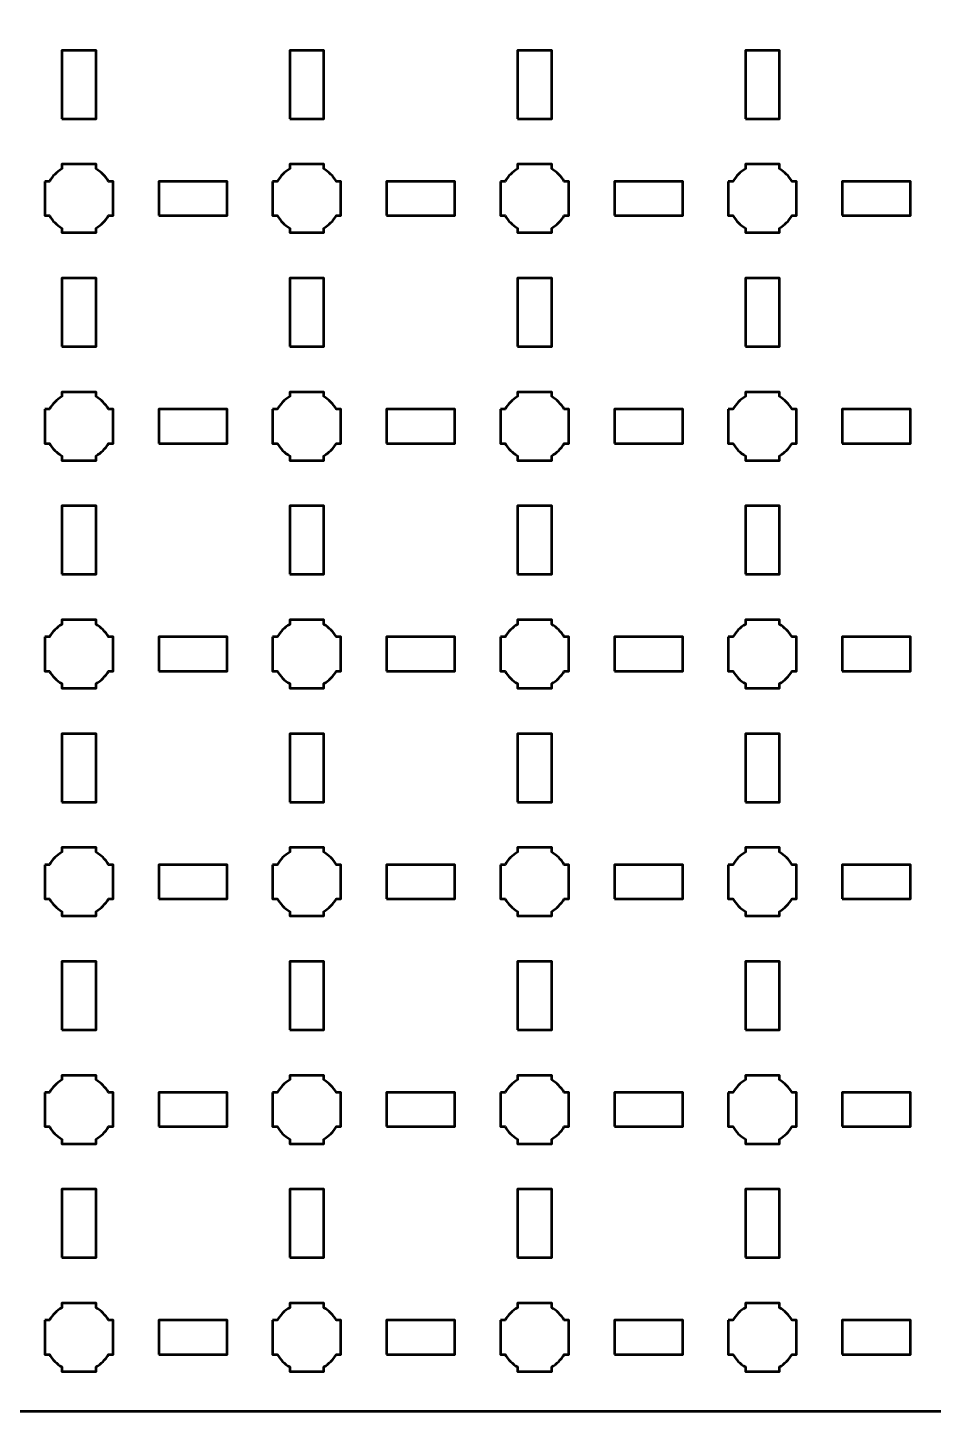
# Model space of a CAD drawing. Header units: centimetres. Extents: x -40.1 to 19.1, y -39.5 to 9.8.
# Drawn here: x -3.95 to 4, y -39.5 to -27.35 of the extents above; entities that cross this region are included whole.
import ezdxf

# ---------------------------------------------------------------- set-up
doc = ezdxf.new("R2010")
doc.units = ezdxf.units.CM
doc.header["$MEASUREMENT"] = 0
doc.layers.add('Layer 1', color=7, linetype='Continuous')

msp = doc.modelspace()

# ---------------------------------------------------------------- linework, layer by layer
at = {"layer": 'Layer 1', "color": 250, "lineweight": 53}
for points in [[(-3.65, -28.15), (-3.35, -28.15), (-3.35, -27.55), (-3.65, -27.55), (-3.65, -28.15)], [(-1.65, -28.15), (-1.35, -28.15), (-1.35, -27.55), (-1.65, -27.55), (-1.65, -28.15)], [(0.35, -28.15), (0.65, -28.15), (0.65, -27.55), (0.35, -27.55), (0.35, -28.15)], [(2.35, -28.15), (2.65, -28.15), (2.65, -27.55), (2.35, -27.55), (2.35, -28.15)], [(-2.8, -29), (-2.2, -29), (-2.2, -28.7), (-2.8, -28.7), (-2.8, -29)], [(-0.8, -29), (-0.2, -29), (-0.2, -28.7), (-0.8, -28.7), (-0.8, -29)], [(1.2, -29), (1.8, -29), (1.8, -28.7), (1.2, -28.7), (1.2, -29)], [(3.2, -29), (3.8, -29), (3.8, -28.7), (3.2, -28.7), (3.2, -29)], [(-3.65, -30.15), (-3.35, -30.15), (-3.35, -29.55), (-3.65, -29.55), (-3.65, -30.15)], [(-1.65, -30.15), (-1.35, -30.15), (-1.35, -29.55), (-1.65, -29.55), (-1.65, -30.15)], [(0.35, -30.15), (0.65, -30.15), (0.65, -29.55), (0.35, -29.55), (0.35, -30.15)], [(2.35, -30.15), (2.65, -30.15), (2.65, -29.55), (2.35, -29.55), (2.35, -30.15)], [(-2.8, -31), (-2.2, -31), (-2.2, -30.7), (-2.8, -30.7), (-2.8, -31)], [(-0.8, -31), (-0.2, -31), (-0.2, -30.7), (-0.8, -30.7), (-0.8, -31)], [(1.2, -31), (1.8, -31), (1.8, -30.7), (1.2, -30.7), (1.2, -31)], [(3.2, -31), (3.8, -31), (3.8, -30.7), (3.2, -30.7), (3.2, -31)], [(-3.65, -32.15), (-3.35, -32.15), (-3.35, -31.55), (-3.65, -31.55), (-3.65, -32.15)], [(-1.65, -32.15), (-1.35, -32.15), (-1.35, -31.55), (-1.65, -31.55), (-1.65, -32.15)], [(0.35, -32.15), (0.65, -32.15), (0.65, -31.55), (0.35, -31.55), (0.35, -32.15)], [(2.35, -32.15), (2.65, -32.15), (2.65, -31.55), (2.35, -31.55), (2.35, -32.15)], [(-2.8, -33), (-2.2, -33), (-2.2, -32.7), (-2.8, -32.7), (-2.8, -33)], [(-0.8, -33), (-0.2, -33), (-0.2, -32.7), (-0.8, -32.7), (-0.8, -33)], [(1.2, -33), (1.8, -33), (1.8, -32.7), (1.2, -32.7), (1.2, -33)], [(3.2, -33), (3.8, -33), (3.8, -32.7), (3.2, -32.7), (3.2, -33)], [(-3.65, -34.15), (-3.35, -34.15), (-3.35, -33.55), (-3.65, -33.55), (-3.65, -34.15)], [(-1.65, -34.15), (-1.35, -34.15), (-1.35, -33.55), (-1.65, -33.55), (-1.65, -34.15)], [(0.35, -34.15), (0.65, -34.15), (0.65, -33.55), (0.35, -33.55), (0.35, -34.15)], [(2.35, -34.15), (2.65, -34.15), (2.65, -33.55), (2.35, -33.55), (2.35, -34.15)], [(-2.8, -35), (-2.2, -35), (-2.2, -34.7), (-2.8, -34.7), (-2.8, -35)], [(-0.8, -35), (-0.2, -35), (-0.2, -34.7), (-0.8, -34.7), (-0.8, -35)], [(1.2, -35), (1.8, -35), (1.8, -34.7), (1.2, -34.7), (1.2, -35)], [(3.2, -35), (3.8, -35), (3.8, -34.7), (3.2, -34.7), (3.2, -35)], [(-3.65, -36.15), (-3.35, -36.15), (-3.35, -35.55), (-3.65, -35.55), (-3.65, -36.15)], [(-1.65, -36.15), (-1.35, -36.15), (-1.35, -35.55), (-1.65, -35.55), (-1.65, -36.15)], [(0.35, -36.15), (0.65, -36.15), (0.65, -35.55), (0.35, -35.55), (0.35, -36.15)], [(2.35, -36.15), (2.65, -36.15), (2.65, -35.55), (2.35, -35.55), (2.35, -36.15)], [(-2.8, -37), (-2.2, -37), (-2.2, -36.7), (-2.8, -36.7), (-2.8, -37)], [(-0.8, -37), (-0.2, -37), (-0.2, -36.7), (-0.8, -36.7), (-0.8, -37)], [(1.2, -37), (1.8, -37), (1.8, -36.7), (1.2, -36.7), (1.2, -37)], [(3.2, -37), (3.8, -37), (3.8, -36.7), (3.2, -36.7), (3.2, -37)], [(-3.65, -38.15), (-3.35, -38.15), (-3.35, -37.55), (-3.65, -37.55), (-3.65, -38.15)], [(-1.65, -38.15), (-1.35, -38.15), (-1.35, -37.55), (-1.65, -37.55), (-1.65, -38.15)], [(0.35, -38.15), (0.65, -38.15), (0.65, -37.55), (0.35, -37.55), (0.35, -38.15)], [(2.35, -38.15), (2.65, -38.15), (2.65, -37.55), (2.35, -37.55), (2.35, -38.15)], [(-2.8, -39), (-2.2, -39), (-2.2, -38.7), (-2.8, -38.7), (-2.8, -39)], [(-0.8, -39), (-0.2, -39), (-0.2, -38.7), (-0.8, -38.7), (-0.8, -39)], [(1.2, -39), (1.8, -39), (1.8, -38.7), (1.2, -38.7), (1.2, -39)], [(3.2, -39), (3.8, -39), (3.8, -38.7), (3.2, -38.7), (3.2, -39)]]:
    msp.add_lwpolyline(points, close=True, dxfattribs=at)
msp.add_open_spline([(-40.15, -39), (-40.15, -39), (-40.15, 9.3), (-40.15, 9.3), (-40.15, 9.3), (-40.15, 9.57609), (-39.92609, 9.8), (-39.65, 9.8), (-39.65, 9.8), (-39.65, 9.8), (18.65, 9.8), (18.65, 9.8), (18.65, 9.8), (18.92609, 9.8), (19.15, 9.57609), (19.15, 9.3), (19.15, 9.3), (19.15, 9.3), (19.15, -39), (19.15, -39), (19.15, -39), (19.15, -39.27609), (18.92609, -39.5), (18.65, -39.5), (18.65, -39.5), (18.65, -39.5), (-39.65, -39.5), (-39.65, -39.5), (-39.65, -39.5), (-39.92609, -39.5), (-40.15, -39.27609), (-40.15, -39)], degree=3, knots=[0, 0, 0, 0, 0.125, 0.125, 0.125, 0.125, 0.25, 0.25, 0.25, 0.25, 0.375, 0.375, 0.375, 0.375, 0.5, 0.5, 0.5, 0.5, 0.625, 0.625, 0.625, 0.625, 0.75, 0.75, 0.75, 0.75, 0.875, 0.875, 0.875, 0.875, 1, 1, 1, 1], dxfattribs=at)
at = {"layer": 'Layer 1', "lineweight": 53}
for points in [[(-3.8, -28.7), (-3.8, -28.7), (-3.75985, -28.7), (-3.75985, -28.7), (-3.75985, -28.7), (-3.7335, -28.65447), (-3.69553, -28.6165), (-3.65, -28.59015), (-3.65, -28.59015), (-3.65, -28.59015), (-3.65, -28.55), (-3.65, -28.55), (-3.65, -28.55), (-3.65, -28.55), (-3.5, -28.55), (-3.5, -28.55), (-3.5, -28.55), (-3.5, -28.55), (-3.35, -28.55), (-3.35, -28.55), (-3.35, -28.55), (-3.35, -28.55), (-3.35, -28.59015), (-3.35, -28.59015), (-3.35, -28.59015), (-3.30447, -28.6165), (-3.2665, -28.65447), (-3.24015, -28.7), (-3.24015, -28.7), (-3.24015, -28.7), (-3.2, -28.7), (-3.2, -28.7), (-3.2, -28.7), (-3.2, -28.7), (-3.2, -28.85), (-3.2, -28.85), (-3.2, -28.85), (-3.2, -28.85), (-3.2, -29), (-3.2, -29), (-3.2, -29), (-3.2, -29), (-3.24015, -29), (-3.24015, -29), (-3.24015, -29), (-3.2665, -29.04553), (-3.30447, -29.0835), (-3.35, -29.10985), (-3.35, -29.10985), (-3.35, -29.10985), (-3.35, -29.15), (-3.35, -29.15), (-3.35, -29.15), (-3.35, -29.15), (-3.5, -29.15), (-3.5, -29.15), (-3.5, -29.15), (-3.5, -29.15), (-3.65, -29.15), (-3.65, -29.15), (-3.65, -29.15), (-3.65, -29.15), (-3.65, -29.10985), (-3.65, -29.10985), (-3.65, -29.10985), (-3.69553, -29.0835), (-3.7335, -29.04553), (-3.75985, -29), (-3.75985, -29), (-3.75985, -29), (-3.8, -29), (-3.8, -29), (-3.8, -29), (-3.8, -29), (-3.8, -28.85), (-3.8, -28.85), (-3.8, -28.85), (-3.8, -28.85), (-3.8, -28.7), (-3.8, -28.7)], [(-1.8, -28.7), (-1.8, -28.7), (-1.75985, -28.7), (-1.75985, -28.7), (-1.75985, -28.7), (-1.7335, -28.65447), (-1.69553, -28.6165), (-1.65, -28.59015), (-1.65, -28.59015), (-1.65, -28.59015), (-1.65, -28.55), (-1.65, -28.55), (-1.65, -28.55), (-1.65, -28.55), (-1.5, -28.55), (-1.5, -28.55), (-1.5, -28.55), (-1.5, -28.55), (-1.35, -28.55), (-1.35, -28.55), (-1.35, -28.55), (-1.35, -28.55), (-1.35, -28.59015), (-1.35, -28.59015), (-1.35, -28.59015), (-1.30447, -28.6165), (-1.2665, -28.65447), (-1.24015, -28.7), (-1.24015, -28.7), (-1.24015, -28.7), (-1.2, -28.7), (-1.2, -28.7), (-1.2, -28.7), (-1.2, -28.7), (-1.2, -28.85), (-1.2, -28.85), (-1.2, -28.85), (-1.2, -28.85), (-1.2, -29), (-1.2, -29), (-1.2, -29), (-1.2, -29), (-1.24015, -29), (-1.24015, -29), (-1.24015, -29), (-1.2665, -29.04553), (-1.30447, -29.0835), (-1.35, -29.10985), (-1.35, -29.10985), (-1.35, -29.10985), (-1.35, -29.15), (-1.35, -29.15), (-1.35, -29.15), (-1.35, -29.15), (-1.5, -29.15), (-1.5, -29.15), (-1.5, -29.15), (-1.5, -29.15), (-1.65, -29.15), (-1.65, -29.15), (-1.65, -29.15), (-1.65, -29.15), (-1.65, -29.10985), (-1.65, -29.10985), (-1.65, -29.10985), (-1.69553, -29.0835), (-1.7335, -29.04553), (-1.75985, -29), (-1.75985, -29), (-1.75985, -29), (-1.8, -29), (-1.8, -29), (-1.8, -29), (-1.8, -29), (-1.8, -28.85), (-1.8, -28.85), (-1.8, -28.85), (-1.8, -28.85), (-1.8, -28.7), (-1.8, -28.7)], [(0.2, -28.7), (0.2, -28.7), (0.24015, -28.7), (0.24015, -28.7), (0.24015, -28.7), (0.2665, -28.65447), (0.30447, -28.6165), (0.35, -28.59015), (0.35, -28.59015), (0.35, -28.59015), (0.35, -28.55), (0.35, -28.55), (0.35, -28.55), (0.35, -28.55), (0.5, -28.55), (0.5, -28.55), (0.5, -28.55), (0.5, -28.55), (0.65, -28.55), (0.65, -28.55), (0.65, -28.55), (0.65, -28.55), (0.65, -28.59015), (0.65, -28.59015), (0.65, -28.59015), (0.69553, -28.6165), (0.7335, -28.65447), (0.75985, -28.7), (0.75985, -28.7), (0.75985, -28.7), (0.8, -28.7), (0.8, -28.7), (0.8, -28.7), (0.8, -28.7), (0.8, -28.85), (0.8, -28.85), (0.8, -28.85), (0.8, -28.85), (0.8, -29), (0.8, -29), (0.8, -29), (0.8, -29), (0.75985, -29), (0.75985, -29), (0.75985, -29), (0.7335, -29.04553), (0.69553, -29.0835), (0.65, -29.10985), (0.65, -29.10985), (0.65, -29.10985), (0.65, -29.15), (0.65, -29.15), (0.65, -29.15), (0.65, -29.15), (0.5, -29.15), (0.5, -29.15), (0.5, -29.15), (0.5, -29.15), (0.35, -29.15), (0.35, -29.15), (0.35, -29.15), (0.35, -29.15), (0.35, -29.10985), (0.35, -29.10985), (0.35, -29.10985), (0.30447, -29.0835), (0.2665, -29.04553), (0.24015, -29), (0.24015, -29), (0.24015, -29), (0.2, -29), (0.2, -29), (0.2, -29), (0.2, -29), (0.2, -28.85), (0.2, -28.85), (0.2, -28.85), (0.2, -28.85), (0.2, -28.7), (0.2, -28.7)], [(2.2, -28.7), (2.2, -28.7), (2.24015, -28.7), (2.24015, -28.7), (2.24015, -28.7), (2.2665, -28.65447), (2.30447, -28.6165), (2.35, -28.59015), (2.35, -28.59015), (2.35, -28.59015), (2.35, -28.55), (2.35, -28.55), (2.35, -28.55), (2.35, -28.55), (2.5, -28.55), (2.5, -28.55), (2.5, -28.55), (2.5, -28.55), (2.65, -28.55), (2.65, -28.55), (2.65, -28.55), (2.65, -28.55), (2.65, -28.59015), (2.65, -28.59015), (2.65, -28.59015), (2.69553, -28.6165), (2.7335, -28.65447), (2.75985, -28.7), (2.75985, -28.7), (2.75985, -28.7), (2.8, -28.7), (2.8, -28.7), (2.8, -28.7), (2.8, -28.7), (2.8, -28.85), (2.8, -28.85), (2.8, -28.85), (2.8, -28.85), (2.8, -29), (2.8, -29), (2.8, -29), (2.8, -29), (2.75985, -29), (2.75985, -29), (2.75985, -29), (2.7335, -29.04553), (2.69553, -29.0835), (2.65, -29.10985), (2.65, -29.10985), (2.65, -29.10985), (2.65, -29.15), (2.65, -29.15), (2.65, -29.15), (2.65, -29.15), (2.5, -29.15), (2.5, -29.15), (2.5, -29.15), (2.5, -29.15), (2.35, -29.15), (2.35, -29.15), (2.35, -29.15), (2.35, -29.15), (2.35, -29.10985), (2.35, -29.10985), (2.35, -29.10985), (2.30447, -29.0835), (2.2665, -29.04553), (2.24015, -29), (2.24015, -29), (2.24015, -29), (2.2, -29), (2.2, -29), (2.2, -29), (2.2, -29), (2.2, -28.85), (2.2, -28.85), (2.2, -28.85), (2.2, -28.85), (2.2, -28.7), (2.2, -28.7)], [(-3.8, -30.7), (-3.8, -30.7), (-3.75985, -30.7), (-3.75985, -30.7), (-3.75985, -30.7), (-3.7335, -30.65447), (-3.69553, -30.6165), (-3.65, -30.59015), (-3.65, -30.59015), (-3.65, -30.59015), (-3.65, -30.55), (-3.65, -30.55), (-3.65, -30.55), (-3.65, -30.55), (-3.5, -30.55), (-3.5, -30.55), (-3.5, -30.55), (-3.5, -30.55), (-3.35, -30.55), (-3.35, -30.55), (-3.35, -30.55), (-3.35, -30.55), (-3.35, -30.59015), (-3.35, -30.59015), (-3.35, -30.59015), (-3.30447, -30.6165), (-3.2665, -30.65447), (-3.24015, -30.7), (-3.24015, -30.7), (-3.24015, -30.7), (-3.2, -30.7), (-3.2, -30.7), (-3.2, -30.7), (-3.2, -30.7), (-3.2, -30.85), (-3.2, -30.85), (-3.2, -30.85), (-3.2, -30.85), (-3.2, -31), (-3.2, -31), (-3.2, -31), (-3.2, -31), (-3.24015, -31), (-3.24015, -31), (-3.24015, -31), (-3.2665, -31.04553), (-3.30447, -31.0835), (-3.35, -31.10985), (-3.35, -31.10985), (-3.35, -31.10985), (-3.35, -31.15), (-3.35, -31.15), (-3.35, -31.15), (-3.35, -31.15), (-3.5, -31.15), (-3.5, -31.15), (-3.5, -31.15), (-3.5, -31.15), (-3.65, -31.15), (-3.65, -31.15), (-3.65, -31.15), (-3.65, -31.15), (-3.65, -31.10985), (-3.65, -31.10985), (-3.65, -31.10985), (-3.69553, -31.0835), (-3.7335, -31.04553), (-3.75985, -31), (-3.75985, -31), (-3.75985, -31), (-3.8, -31), (-3.8, -31), (-3.8, -31), (-3.8, -31), (-3.8, -30.85), (-3.8, -30.85), (-3.8, -30.85), (-3.8, -30.85), (-3.8, -30.7), (-3.8, -30.7)], [(-1.8, -30.7), (-1.8, -30.7), (-1.75985, -30.7), (-1.75985, -30.7), (-1.75985, -30.7), (-1.7335, -30.65447), (-1.69553, -30.6165), (-1.65, -30.59015), (-1.65, -30.59015), (-1.65, -30.59015), (-1.65, -30.55), (-1.65, -30.55), (-1.65, -30.55), (-1.65, -30.55), (-1.5, -30.55), (-1.5, -30.55), (-1.5, -30.55), (-1.5, -30.55), (-1.35, -30.55), (-1.35, -30.55), (-1.35, -30.55), (-1.35, -30.55), (-1.35, -30.59015), (-1.35, -30.59015), (-1.35, -30.59015), (-1.30447, -30.6165), (-1.2665, -30.65447), (-1.24015, -30.7), (-1.24015, -30.7), (-1.24015, -30.7), (-1.2, -30.7), (-1.2, -30.7), (-1.2, -30.7), (-1.2, -30.7), (-1.2, -30.85), (-1.2, -30.85), (-1.2, -30.85), (-1.2, -30.85), (-1.2, -31), (-1.2, -31), (-1.2, -31), (-1.2, -31), (-1.24015, -31), (-1.24015, -31), (-1.24015, -31), (-1.2665, -31.04553), (-1.30447, -31.0835), (-1.35, -31.10985), (-1.35, -31.10985), (-1.35, -31.10985), (-1.35, -31.15), (-1.35, -31.15), (-1.35, -31.15), (-1.35, -31.15), (-1.5, -31.15), (-1.5, -31.15), (-1.5, -31.15), (-1.5, -31.15), (-1.65, -31.15), (-1.65, -31.15), (-1.65, -31.15), (-1.65, -31.15), (-1.65, -31.10985), (-1.65, -31.10985), (-1.65, -31.10985), (-1.69553, -31.0835), (-1.7335, -31.04553), (-1.75985, -31), (-1.75985, -31), (-1.75985, -31), (-1.8, -31), (-1.8, -31), (-1.8, -31), (-1.8, -31), (-1.8, -30.85), (-1.8, -30.85), (-1.8, -30.85), (-1.8, -30.85), (-1.8, -30.7), (-1.8, -30.7)], [(0.2, -30.7), (0.2, -30.7), (0.24015, -30.7), (0.24015, -30.7), (0.24015, -30.7), (0.2665, -30.65447), (0.30447, -30.6165), (0.35, -30.59015), (0.35, -30.59015), (0.35, -30.59015), (0.35, -30.55), (0.35, -30.55), (0.35, -30.55), (0.35, -30.55), (0.5, -30.55), (0.5, -30.55), (0.5, -30.55), (0.5, -30.55), (0.65, -30.55), (0.65, -30.55), (0.65, -30.55), (0.65, -30.55), (0.65, -30.59015), (0.65, -30.59015), (0.65, -30.59015), (0.69553, -30.6165), (0.7335, -30.65447), (0.75985, -30.7), (0.75985, -30.7), (0.75985, -30.7), (0.8, -30.7), (0.8, -30.7), (0.8, -30.7), (0.8, -30.7), (0.8, -30.85), (0.8, -30.85), (0.8, -30.85), (0.8, -30.85), (0.8, -31), (0.8, -31), (0.8, -31), (0.8, -31), (0.75985, -31), (0.75985, -31), (0.75985, -31), (0.7335, -31.04553), (0.69553, -31.0835), (0.65, -31.10985), (0.65, -31.10985), (0.65, -31.10985), (0.65, -31.15), (0.65, -31.15), (0.65, -31.15), (0.65, -31.15), (0.5, -31.15), (0.5, -31.15), (0.5, -31.15), (0.5, -31.15), (0.35, -31.15), (0.35, -31.15), (0.35, -31.15), (0.35, -31.15), (0.35, -31.10985), (0.35, -31.10985), (0.35, -31.10985), (0.30447, -31.0835), (0.2665, -31.04553), (0.24015, -31), (0.24015, -31), (0.24015, -31), (0.2, -31), (0.2, -31), (0.2, -31), (0.2, -31), (0.2, -30.85), (0.2, -30.85), (0.2, -30.85), (0.2, -30.85), (0.2, -30.7), (0.2, -30.7)], [(2.2, -30.7), (2.2, -30.7), (2.24015, -30.7), (2.24015, -30.7), (2.24015, -30.7), (2.2665, -30.65447), (2.30447, -30.6165), (2.35, -30.59015), (2.35, -30.59015), (2.35, -30.59015), (2.35, -30.55), (2.35, -30.55), (2.35, -30.55), (2.35, -30.55), (2.5, -30.55), (2.5, -30.55), (2.5, -30.55), (2.5, -30.55), (2.65, -30.55), (2.65, -30.55), (2.65, -30.55), (2.65, -30.55), (2.65, -30.59015), (2.65, -30.59015), (2.65, -30.59015), (2.69553, -30.6165), (2.7335, -30.65447), (2.75985, -30.7), (2.75985, -30.7), (2.75985, -30.7), (2.8, -30.7), (2.8, -30.7), (2.8, -30.7), (2.8, -30.7), (2.8, -30.85), (2.8, -30.85), (2.8, -30.85), (2.8, -30.85), (2.8, -31), (2.8, -31), (2.8, -31), (2.8, -31), (2.75985, -31), (2.75985, -31), (2.75985, -31), (2.7335, -31.04553), (2.69553, -31.0835), (2.65, -31.10985), (2.65, -31.10985), (2.65, -31.10985), (2.65, -31.15), (2.65, -31.15), (2.65, -31.15), (2.65, -31.15), (2.5, -31.15), (2.5, -31.15), (2.5, -31.15), (2.5, -31.15), (2.35, -31.15), (2.35, -31.15), (2.35, -31.15), (2.35, -31.15), (2.35, -31.10985), (2.35, -31.10985), (2.35, -31.10985), (2.30447, -31.0835), (2.2665, -31.04553), (2.24015, -31), (2.24015, -31), (2.24015, -31), (2.2, -31), (2.2, -31), (2.2, -31), (2.2, -31), (2.2, -30.85), (2.2, -30.85), (2.2, -30.85), (2.2, -30.85), (2.2, -30.7), (2.2, -30.7)], [(-3.8, -32.7), (-3.8, -32.7), (-3.75985, -32.7), (-3.75985, -32.7), (-3.75985, -32.7), (-3.7335, -32.65447), (-3.69553, -32.6165), (-3.65, -32.59015), (-3.65, -32.59015), (-3.65, -32.59015), (-3.65, -32.55), (-3.65, -32.55), (-3.65, -32.55), (-3.65, -32.55), (-3.5, -32.55), (-3.5, -32.55), (-3.5, -32.55), (-3.5, -32.55), (-3.35, -32.55), (-3.35, -32.55), (-3.35, -32.55), (-3.35, -32.55), (-3.35, -32.59015), (-3.35, -32.59015), (-3.35, -32.59015), (-3.30447, -32.6165), (-3.2665, -32.65447), (-3.24015, -32.7), (-3.24015, -32.7), (-3.24015, -32.7), (-3.2, -32.7), (-3.2, -32.7), (-3.2, -32.7), (-3.2, -32.7), (-3.2, -32.85), (-3.2, -32.85), (-3.2, -32.85), (-3.2, -32.85), (-3.2, -33), (-3.2, -33), (-3.2, -33), (-3.2, -33), (-3.24015, -33), (-3.24015, -33), (-3.24015, -33), (-3.2665, -33.04553), (-3.30447, -33.0835), (-3.35, -33.10985), (-3.35, -33.10985), (-3.35, -33.10985), (-3.35, -33.15), (-3.35, -33.15), (-3.35, -33.15), (-3.35, -33.15), (-3.5, -33.15), (-3.5, -33.15), (-3.5, -33.15), (-3.5, -33.15), (-3.65, -33.15), (-3.65, -33.15), (-3.65, -33.15), (-3.65, -33.15), (-3.65, -33.10985), (-3.65, -33.10985), (-3.65, -33.10985), (-3.69553, -33.0835), (-3.7335, -33.04553), (-3.75985, -33), (-3.75985, -33), (-3.75985, -33), (-3.8, -33), (-3.8, -33), (-3.8, -33), (-3.8, -33), (-3.8, -32.85), (-3.8, -32.85), (-3.8, -32.85), (-3.8, -32.85), (-3.8, -32.7), (-3.8, -32.7)], [(-1.8, -32.7), (-1.8, -32.7), (-1.75985, -32.7), (-1.75985, -32.7), (-1.75985, -32.7), (-1.7335, -32.65447), (-1.69553, -32.6165), (-1.65, -32.59015), (-1.65, -32.59015), (-1.65, -32.59015), (-1.65, -32.55), (-1.65, -32.55), (-1.65, -32.55), (-1.65, -32.55), (-1.5, -32.55), (-1.5, -32.55), (-1.5, -32.55), (-1.5, -32.55), (-1.35, -32.55), (-1.35, -32.55), (-1.35, -32.55), (-1.35, -32.55), (-1.35, -32.59015), (-1.35, -32.59015), (-1.35, -32.59015), (-1.30447, -32.6165), (-1.2665, -32.65447), (-1.24015, -32.7), (-1.24015, -32.7), (-1.24015, -32.7), (-1.2, -32.7), (-1.2, -32.7), (-1.2, -32.7), (-1.2, -32.7), (-1.2, -32.85), (-1.2, -32.85), (-1.2, -32.85), (-1.2, -32.85), (-1.2, -33), (-1.2, -33), (-1.2, -33), (-1.2, -33), (-1.24015, -33), (-1.24015, -33), (-1.24015, -33), (-1.2665, -33.04553), (-1.30447, -33.0835), (-1.35, -33.10985), (-1.35, -33.10985), (-1.35, -33.10985), (-1.35, -33.15), (-1.35, -33.15), (-1.35, -33.15), (-1.35, -33.15), (-1.5, -33.15), (-1.5, -33.15), (-1.5, -33.15), (-1.5, -33.15), (-1.65, -33.15), (-1.65, -33.15), (-1.65, -33.15), (-1.65, -33.15), (-1.65, -33.10985), (-1.65, -33.10985), (-1.65, -33.10985), (-1.69553, -33.0835), (-1.7335, -33.04553), (-1.75985, -33), (-1.75985, -33), (-1.75985, -33), (-1.8, -33), (-1.8, -33), (-1.8, -33), (-1.8, -33), (-1.8, -32.85), (-1.8, -32.85), (-1.8, -32.85), (-1.8, -32.85), (-1.8, -32.7), (-1.8, -32.7)], [(0.2, -32.7), (0.2, -32.7), (0.24015, -32.7), (0.24015, -32.7), (0.24015, -32.7), (0.2665, -32.65447), (0.30447, -32.6165), (0.35, -32.59015), (0.35, -32.59015), (0.35, -32.59015), (0.35, -32.55), (0.35, -32.55), (0.35, -32.55), (0.35, -32.55), (0.5, -32.55), (0.5, -32.55), (0.5, -32.55), (0.5, -32.55), (0.65, -32.55), (0.65, -32.55), (0.65, -32.55), (0.65, -32.55), (0.65, -32.59015), (0.65, -32.59015), (0.65, -32.59015), (0.69553, -32.6165), (0.7335, -32.65447), (0.75985, -32.7), (0.75985, -32.7), (0.75985, -32.7), (0.8, -32.7), (0.8, -32.7), (0.8, -32.7), (0.8, -32.7), (0.8, -32.85), (0.8, -32.85), (0.8, -32.85), (0.8, -32.85), (0.8, -33), (0.8, -33), (0.8, -33), (0.8, -33), (0.75985, -33), (0.75985, -33), (0.75985, -33), (0.7335, -33.04553), (0.69553, -33.0835), (0.65, -33.10985), (0.65, -33.10985), (0.65, -33.10985), (0.65, -33.15), (0.65, -33.15), (0.65, -33.15), (0.65, -33.15), (0.5, -33.15), (0.5, -33.15), (0.5, -33.15), (0.5, -33.15), (0.35, -33.15), (0.35, -33.15), (0.35, -33.15), (0.35, -33.15), (0.35, -33.10985), (0.35, -33.10985), (0.35, -33.10985), (0.30447, -33.0835), (0.2665, -33.04553), (0.24015, -33), (0.24015, -33), (0.24015, -33), (0.2, -33), (0.2, -33), (0.2, -33), (0.2, -33), (0.2, -32.85), (0.2, -32.85), (0.2, -32.85), (0.2, -32.85), (0.2, -32.7), (0.2, -32.7)], [(2.2, -32.7), (2.2, -32.7), (2.24015, -32.7), (2.24015, -32.7), (2.24015, -32.7), (2.2665, -32.65447), (2.30447, -32.6165), (2.35, -32.59015), (2.35, -32.59015), (2.35, -32.59015), (2.35, -32.55), (2.35, -32.55), (2.35, -32.55), (2.35, -32.55), (2.5, -32.55), (2.5, -32.55), (2.5, -32.55), (2.5, -32.55), (2.65, -32.55), (2.65, -32.55), (2.65, -32.55), (2.65, -32.55), (2.65, -32.59015), (2.65, -32.59015), (2.65, -32.59015), (2.69553, -32.6165), (2.7335, -32.65447), (2.75985, -32.7), (2.75985, -32.7), (2.75985, -32.7), (2.8, -32.7), (2.8, -32.7), (2.8, -32.7), (2.8, -32.7), (2.8, -32.85), (2.8, -32.85), (2.8, -32.85), (2.8, -32.85), (2.8, -33), (2.8, -33), (2.8, -33), (2.8, -33), (2.75985, -33), (2.75985, -33), (2.75985, -33), (2.7335, -33.04553), (2.69553, -33.0835), (2.65, -33.10985), (2.65, -33.10985), (2.65, -33.10985), (2.65, -33.15), (2.65, -33.15), (2.65, -33.15), (2.65, -33.15), (2.5, -33.15), (2.5, -33.15), (2.5, -33.15), (2.5, -33.15), (2.35, -33.15), (2.35, -33.15), (2.35, -33.15), (2.35, -33.15), (2.35, -33.10985), (2.35, -33.10985), (2.35, -33.10985), (2.30447, -33.0835), (2.2665, -33.04553), (2.24015, -33), (2.24015, -33), (2.24015, -33), (2.2, -33), (2.2, -33), (2.2, -33), (2.2, -33), (2.2, -32.85), (2.2, -32.85), (2.2, -32.85), (2.2, -32.85), (2.2, -32.7), (2.2, -32.7)], [(-3.8, -34.7), (-3.8, -34.7), (-3.75985, -34.7), (-3.75985, -34.7), (-3.75985, -34.7), (-3.7335, -34.65447), (-3.69553, -34.6165), (-3.65, -34.59015), (-3.65, -34.59015), (-3.65, -34.59015), (-3.65, -34.55), (-3.65, -34.55), (-3.65, -34.55), (-3.65, -34.55), (-3.5, -34.55), (-3.5, -34.55), (-3.5, -34.55), (-3.5, -34.55), (-3.35, -34.55), (-3.35, -34.55), (-3.35, -34.55), (-3.35, -34.55), (-3.35, -34.59015), (-3.35, -34.59015), (-3.35, -34.59015), (-3.30447, -34.6165), (-3.2665, -34.65447), (-3.24015, -34.7), (-3.24015, -34.7), (-3.24015, -34.7), (-3.2, -34.7), (-3.2, -34.7), (-3.2, -34.7), (-3.2, -34.7), (-3.2, -34.85), (-3.2, -34.85), (-3.2, -34.85), (-3.2, -34.85), (-3.2, -35), (-3.2, -35), (-3.2, -35), (-3.2, -35), (-3.24015, -35), (-3.24015, -35), (-3.24015, -35), (-3.2665, -35.04553), (-3.30447, -35.0835), (-3.35, -35.10985), (-3.35, -35.10985), (-3.35, -35.10985), (-3.35, -35.15), (-3.35, -35.15), (-3.35, -35.15), (-3.35, -35.15), (-3.5, -35.15), (-3.5, -35.15), (-3.5, -35.15), (-3.5, -35.15), (-3.65, -35.15), (-3.65, -35.15), (-3.65, -35.15), (-3.65, -35.15), (-3.65, -35.10985), (-3.65, -35.10985), (-3.65, -35.10985), (-3.69553, -35.0835), (-3.7335, -35.04553), (-3.75985, -35), (-3.75985, -35), (-3.75985, -35), (-3.8, -35), (-3.8, -35), (-3.8, -35), (-3.8, -35), (-3.8, -34.85), (-3.8, -34.85), (-3.8, -34.85), (-3.8, -34.85), (-3.8, -34.7), (-3.8, -34.7)], [(-1.8, -34.7), (-1.8, -34.7), (-1.75985, -34.7), (-1.75985, -34.7), (-1.75985, -34.7), (-1.7335, -34.65447), (-1.69553, -34.6165), (-1.65, -34.59015), (-1.65, -34.59015), (-1.65, -34.59015), (-1.65, -34.55), (-1.65, -34.55), (-1.65, -34.55), (-1.65, -34.55), (-1.5, -34.55), (-1.5, -34.55), (-1.5, -34.55), (-1.5, -34.55), (-1.35, -34.55), (-1.35, -34.55), (-1.35, -34.55), (-1.35, -34.55), (-1.35, -34.59015), (-1.35, -34.59015), (-1.35, -34.59015), (-1.30447, -34.6165), (-1.2665, -34.65447), (-1.24015, -34.7), (-1.24015, -34.7), (-1.24015, -34.7), (-1.2, -34.7), (-1.2, -34.7), (-1.2, -34.7), (-1.2, -34.7), (-1.2, -34.85), (-1.2, -34.85), (-1.2, -34.85), (-1.2, -34.85), (-1.2, -35), (-1.2, -35), (-1.2, -35), (-1.2, -35), (-1.24015, -35), (-1.24015, -35), (-1.24015, -35), (-1.2665, -35.04553), (-1.30447, -35.0835), (-1.35, -35.10985), (-1.35, -35.10985), (-1.35, -35.10985), (-1.35, -35.15), (-1.35, -35.15), (-1.35, -35.15), (-1.35, -35.15), (-1.5, -35.15), (-1.5, -35.15), (-1.5, -35.15), (-1.5, -35.15), (-1.65, -35.15), (-1.65, -35.15), (-1.65, -35.15), (-1.65, -35.15), (-1.65, -35.10985), (-1.65, -35.10985), (-1.65, -35.10985), (-1.69553, -35.0835), (-1.7335, -35.04553), (-1.75985, -35), (-1.75985, -35), (-1.75985, -35), (-1.8, -35), (-1.8, -35), (-1.8, -35), (-1.8, -35), (-1.8, -34.85), (-1.8, -34.85), (-1.8, -34.85), (-1.8, -34.85), (-1.8, -34.7), (-1.8, -34.7)], [(0.2, -34.7), (0.2, -34.7), (0.24015, -34.7), (0.24015, -34.7), (0.24015, -34.7), (0.2665, -34.65447), (0.30447, -34.6165), (0.35, -34.59015), (0.35, -34.59015), (0.35, -34.59015), (0.35, -34.55), (0.35, -34.55), (0.35, -34.55), (0.35, -34.55), (0.5, -34.55), (0.5, -34.55), (0.5, -34.55), (0.5, -34.55), (0.65, -34.55), (0.65, -34.55), (0.65, -34.55), (0.65, -34.55), (0.65, -34.59015), (0.65, -34.59015), (0.65, -34.59015), (0.69553, -34.6165), (0.7335, -34.65447), (0.75985, -34.7), (0.75985, -34.7), (0.75985, -34.7), (0.8, -34.7), (0.8, -34.7), (0.8, -34.7), (0.8, -34.7), (0.8, -34.85), (0.8, -34.85), (0.8, -34.85), (0.8, -34.85), (0.8, -35), (0.8, -35), (0.8, -35), (0.8, -35), (0.75985, -35), (0.75985, -35), (0.75985, -35), (0.7335, -35.04553), (0.69553, -35.0835), (0.65, -35.10985), (0.65, -35.10985), (0.65, -35.10985), (0.65, -35.15), (0.65, -35.15), (0.65, -35.15), (0.65, -35.15), (0.5, -35.15), (0.5, -35.15), (0.5, -35.15), (0.5, -35.15), (0.35, -35.15), (0.35, -35.15), (0.35, -35.15), (0.35, -35.15), (0.35, -35.10985), (0.35, -35.10985), (0.35, -35.10985), (0.30447, -35.0835), (0.2665, -35.04553), (0.24015, -35), (0.24015, -35), (0.24015, -35), (0.2, -35), (0.2, -35), (0.2, -35), (0.2, -35), (0.2, -34.85), (0.2, -34.85), (0.2, -34.85), (0.2, -34.85), (0.2, -34.7), (0.2, -34.7)], [(2.2, -34.7), (2.2, -34.7), (2.24015, -34.7), (2.24015, -34.7), (2.24015, -34.7), (2.2665, -34.65447), (2.30447, -34.6165), (2.35, -34.59015), (2.35, -34.59015), (2.35, -34.59015), (2.35, -34.55), (2.35, -34.55), (2.35, -34.55), (2.35, -34.55), (2.5, -34.55), (2.5, -34.55), (2.5, -34.55), (2.5, -34.55), (2.65, -34.55), (2.65, -34.55), (2.65, -34.55), (2.65, -34.55), (2.65, -34.59015), (2.65, -34.59015), (2.65, -34.59015), (2.69553, -34.6165), (2.7335, -34.65447), (2.75985, -34.7), (2.75985, -34.7), (2.75985, -34.7), (2.8, -34.7), (2.8, -34.7), (2.8, -34.7), (2.8, -34.7), (2.8, -34.85), (2.8, -34.85), (2.8, -34.85), (2.8, -34.85), (2.8, -35), (2.8, -35), (2.8, -35), (2.8, -35), (2.75985, -35), (2.75985, -35), (2.75985, -35), (2.7335, -35.04553), (2.69553, -35.0835), (2.65, -35.10985), (2.65, -35.10985), (2.65, -35.10985), (2.65, -35.15), (2.65, -35.15), (2.65, -35.15), (2.65, -35.15), (2.5, -35.15), (2.5, -35.15), (2.5, -35.15), (2.5, -35.15), (2.35, -35.15), (2.35, -35.15), (2.35, -35.15), (2.35, -35.15), (2.35, -35.10985), (2.35, -35.10985), (2.35, -35.10985), (2.30447, -35.0835), (2.2665, -35.04553), (2.24015, -35), (2.24015, -35), (2.24015, -35), (2.2, -35), (2.2, -35), (2.2, -35), (2.2, -35), (2.2, -34.85), (2.2, -34.85), (2.2, -34.85), (2.2, -34.85), (2.2, -34.7), (2.2, -34.7)], [(-3.8, -36.7), (-3.8, -36.7), (-3.75985, -36.7), (-3.75985, -36.7), (-3.75985, -36.7), (-3.7335, -36.65447), (-3.69553, -36.6165), (-3.65, -36.59015), (-3.65, -36.59015), (-3.65, -36.59015), (-3.65, -36.55), (-3.65, -36.55), (-3.65, -36.55), (-3.65, -36.55), (-3.5, -36.55), (-3.5, -36.55), (-3.5, -36.55), (-3.5, -36.55), (-3.35, -36.55), (-3.35, -36.55), (-3.35, -36.55), (-3.35, -36.55), (-3.35, -36.59015), (-3.35, -36.59015), (-3.35, -36.59015), (-3.30447, -36.6165), (-3.2665, -36.65447), (-3.24015, -36.7), (-3.24015, -36.7), (-3.24015, -36.7), (-3.2, -36.7), (-3.2, -36.7), (-3.2, -36.7), (-3.2, -36.7), (-3.2, -36.85), (-3.2, -36.85), (-3.2, -36.85), (-3.2, -36.85), (-3.2, -37), (-3.2, -37), (-3.2, -37), (-3.2, -37), (-3.24015, -37), (-3.24015, -37), (-3.24015, -37), (-3.2665, -37.04553), (-3.30447, -37.0835), (-3.35, -37.10985), (-3.35, -37.10985), (-3.35, -37.10985), (-3.35, -37.15), (-3.35, -37.15), (-3.35, -37.15), (-3.35, -37.15), (-3.5, -37.15), (-3.5, -37.15), (-3.5, -37.15), (-3.5, -37.15), (-3.65, -37.15), (-3.65, -37.15), (-3.65, -37.15), (-3.65, -37.15), (-3.65, -37.10985), (-3.65, -37.10985), (-3.65, -37.10985), (-3.69553, -37.0835), (-3.7335, -37.04553), (-3.75985, -37), (-3.75985, -37), (-3.75985, -37), (-3.8, -37), (-3.8, -37), (-3.8, -37), (-3.8, -37), (-3.8, -36.85), (-3.8, -36.85), (-3.8, -36.85), (-3.8, -36.85), (-3.8, -36.7), (-3.8, -36.7)], [(-1.8, -36.7), (-1.8, -36.7), (-1.75985, -36.7), (-1.75985, -36.7), (-1.75985, -36.7), (-1.7335, -36.65447), (-1.69553, -36.6165), (-1.65, -36.59015), (-1.65, -36.59015), (-1.65, -36.59015), (-1.65, -36.55), (-1.65, -36.55), (-1.65, -36.55), (-1.65, -36.55), (-1.5, -36.55), (-1.5, -36.55), (-1.5, -36.55), (-1.5, -36.55), (-1.35, -36.55), (-1.35, -36.55), (-1.35, -36.55), (-1.35, -36.55), (-1.35, -36.59015), (-1.35, -36.59015), (-1.35, -36.59015), (-1.30447, -36.6165), (-1.2665, -36.65447), (-1.24015, -36.7), (-1.24015, -36.7), (-1.24015, -36.7), (-1.2, -36.7), (-1.2, -36.7), (-1.2, -36.7), (-1.2, -36.7), (-1.2, -36.85), (-1.2, -36.85), (-1.2, -36.85), (-1.2, -36.85), (-1.2, -37), (-1.2, -37), (-1.2, -37), (-1.2, -37), (-1.24015, -37), (-1.24015, -37), (-1.24015, -37), (-1.2665, -37.04553), (-1.30447, -37.0835), (-1.35, -37.10985), (-1.35, -37.10985), (-1.35, -37.10985), (-1.35, -37.15), (-1.35, -37.15), (-1.35, -37.15), (-1.35, -37.15), (-1.5, -37.15), (-1.5, -37.15), (-1.5, -37.15), (-1.5, -37.15), (-1.65, -37.15), (-1.65, -37.15), (-1.65, -37.15), (-1.65, -37.15), (-1.65, -37.10985), (-1.65, -37.10985), (-1.65, -37.10985), (-1.69553, -37.0835), (-1.7335, -37.04553), (-1.75985, -37), (-1.75985, -37), (-1.75985, -37), (-1.8, -37), (-1.8, -37), (-1.8, -37), (-1.8, -37), (-1.8, -36.85), (-1.8, -36.85), (-1.8, -36.85), (-1.8, -36.85), (-1.8, -36.7), (-1.8, -36.7)], [(0.2, -36.7), (0.2, -36.7), (0.24015, -36.7), (0.24015, -36.7), (0.24015, -36.7), (0.2665, -36.65447), (0.30447, -36.6165), (0.35, -36.59015), (0.35, -36.59015), (0.35, -36.59015), (0.35, -36.55), (0.35, -36.55), (0.35, -36.55), (0.35, -36.55), (0.5, -36.55), (0.5, -36.55), (0.5, -36.55), (0.5, -36.55), (0.65, -36.55), (0.65, -36.55), (0.65, -36.55), (0.65, -36.55), (0.65, -36.59015), (0.65, -36.59015), (0.65, -36.59015), (0.69553, -36.6165), (0.7335, -36.65447), (0.75985, -36.7), (0.75985, -36.7), (0.75985, -36.7), (0.8, -36.7), (0.8, -36.7), (0.8, -36.7), (0.8, -36.7), (0.8, -36.85), (0.8, -36.85), (0.8, -36.85), (0.8, -36.85), (0.8, -37), (0.8, -37), (0.8, -37), (0.8, -37), (0.75985, -37), (0.75985, -37), (0.75985, -37), (0.7335, -37.04553), (0.69553, -37.0835), (0.65, -37.10985), (0.65, -37.10985), (0.65, -37.10985), (0.65, -37.15), (0.65, -37.15), (0.65, -37.15), (0.65, -37.15), (0.5, -37.15), (0.5, -37.15), (0.5, -37.15), (0.5, -37.15), (0.35, -37.15), (0.35, -37.15), (0.35, -37.15), (0.35, -37.15), (0.35, -37.10985), (0.35, -37.10985), (0.35, -37.10985), (0.30447, -37.0835), (0.2665, -37.04553), (0.24015, -37), (0.24015, -37), (0.24015, -37), (0.2, -37), (0.2, -37), (0.2, -37), (0.2, -37), (0.2, -36.85), (0.2, -36.85), (0.2, -36.85), (0.2, -36.85), (0.2, -36.7), (0.2, -36.7)], [(2.2, -36.7), (2.2, -36.7), (2.24015, -36.7), (2.24015, -36.7), (2.24015, -36.7), (2.2665, -36.65447), (2.30447, -36.6165), (2.35, -36.59015), (2.35, -36.59015), (2.35, -36.59015), (2.35, -36.55), (2.35, -36.55), (2.35, -36.55), (2.35, -36.55), (2.5, -36.55), (2.5, -36.55), (2.5, -36.55), (2.5, -36.55), (2.65, -36.55), (2.65, -36.55), (2.65, -36.55), (2.65, -36.55), (2.65, -36.59015), (2.65, -36.59015), (2.65, -36.59015), (2.69553, -36.6165), (2.7335, -36.65447), (2.75985, -36.7), (2.75985, -36.7), (2.75985, -36.7), (2.8, -36.7), (2.8, -36.7), (2.8, -36.7), (2.8, -36.7), (2.8, -36.85), (2.8, -36.85), (2.8, -36.85), (2.8, -36.85), (2.8, -37), (2.8, -37), (2.8, -37), (2.8, -37), (2.75985, -37), (2.75985, -37), (2.75985, -37), (2.7335, -37.04553), (2.69553, -37.0835), (2.65, -37.10985), (2.65, -37.10985), (2.65, -37.10985), (2.65, -37.15), (2.65, -37.15), (2.65, -37.15), (2.65, -37.15), (2.5, -37.15), (2.5, -37.15), (2.5, -37.15), (2.5, -37.15), (2.35, -37.15), (2.35, -37.15), (2.35, -37.15), (2.35, -37.15), (2.35, -37.10985), (2.35, -37.10985), (2.35, -37.10985), (2.30447, -37.0835), (2.2665, -37.04553), (2.24015, -37), (2.24015, -37), (2.24015, -37), (2.2, -37), (2.2, -37), (2.2, -37), (2.2, -37), (2.2, -36.85), (2.2, -36.85), (2.2, -36.85), (2.2, -36.85), (2.2, -36.7), (2.2, -36.7)], [(-3.8, -38.7), (-3.8, -38.7), (-3.75985, -38.7), (-3.75985, -38.7), (-3.75985, -38.7), (-3.7335, -38.65447), (-3.69553, -38.6165), (-3.65, -38.59015), (-3.65, -38.59015), (-3.65, -38.59015), (-3.65, -38.55), (-3.65, -38.55), (-3.65, -38.55), (-3.65, -38.55), (-3.5, -38.55), (-3.5, -38.55), (-3.5, -38.55), (-3.5, -38.55), (-3.35, -38.55), (-3.35, -38.55), (-3.35, -38.55), (-3.35, -38.55), (-3.35, -38.59015), (-3.35, -38.59015), (-3.35, -38.59015), (-3.30447, -38.6165), (-3.2665, -38.65447), (-3.24015, -38.7), (-3.24015, -38.7), (-3.24015, -38.7), (-3.2, -38.7), (-3.2, -38.7), (-3.2, -38.7), (-3.2, -38.7), (-3.2, -38.85), (-3.2, -38.85), (-3.2, -38.85), (-3.2, -38.85), (-3.2, -39), (-3.2, -39), (-3.2, -39), (-3.2, -39), (-3.24015, -39), (-3.24015, -39), (-3.24015, -39), (-3.2665, -39.04553), (-3.30447, -39.0835), (-3.35, -39.10985), (-3.35, -39.10985), (-3.35, -39.10985), (-3.35, -39.15), (-3.35, -39.15), (-3.35, -39.15), (-3.35, -39.15), (-3.5, -39.15), (-3.5, -39.15), (-3.5, -39.15), (-3.5, -39.15), (-3.65, -39.15), (-3.65, -39.15), (-3.65, -39.15), (-3.65, -39.15), (-3.65, -39.10985), (-3.65, -39.10985), (-3.65, -39.10985), (-3.69553, -39.0835), (-3.7335, -39.04553), (-3.75985, -39), (-3.75985, -39), (-3.75985, -39), (-3.8, -39), (-3.8, -39), (-3.8, -39), (-3.8, -39), (-3.8, -38.85), (-3.8, -38.85), (-3.8, -38.85), (-3.8, -38.85), (-3.8, -38.7), (-3.8, -38.7)], [(-1.8, -38.7), (-1.8, -38.7), (-1.75985, -38.7), (-1.75985, -38.7), (-1.75985, -38.7), (-1.7335, -38.65447), (-1.69553, -38.6165), (-1.65, -38.59015), (-1.65, -38.59015), (-1.65, -38.59015), (-1.65, -38.55), (-1.65, -38.55), (-1.65, -38.55), (-1.65, -38.55), (-1.5, -38.55), (-1.5, -38.55), (-1.5, -38.55), (-1.5, -38.55), (-1.35, -38.55), (-1.35, -38.55), (-1.35, -38.55), (-1.35, -38.55), (-1.35, -38.59015), (-1.35, -38.59015), (-1.35, -38.59015), (-1.30447, -38.6165), (-1.2665, -38.65447), (-1.24015, -38.7), (-1.24015, -38.7), (-1.24015, -38.7), (-1.2, -38.7), (-1.2, -38.7), (-1.2, -38.7), (-1.2, -38.7), (-1.2, -38.85), (-1.2, -38.85), (-1.2, -38.85), (-1.2, -38.85), (-1.2, -39), (-1.2, -39), (-1.2, -39), (-1.2, -39), (-1.24015, -39), (-1.24015, -39), (-1.24015, -39), (-1.2665, -39.04553), (-1.30447, -39.0835), (-1.35, -39.10985), (-1.35, -39.10985), (-1.35, -39.10985), (-1.35, -39.15), (-1.35, -39.15), (-1.35, -39.15), (-1.35, -39.15), (-1.5, -39.15), (-1.5, -39.15), (-1.5, -39.15), (-1.5, -39.15), (-1.65, -39.15), (-1.65, -39.15), (-1.65, -39.15), (-1.65, -39.15), (-1.65, -39.10985), (-1.65, -39.10985), (-1.65, -39.10985), (-1.69553, -39.0835), (-1.7335, -39.04553), (-1.75985, -39), (-1.75985, -39), (-1.75985, -39), (-1.8, -39), (-1.8, -39), (-1.8, -39), (-1.8, -39), (-1.8, -38.85), (-1.8, -38.85), (-1.8, -38.85), (-1.8, -38.85), (-1.8, -38.7), (-1.8, -38.7)], [(0.2, -38.7), (0.2, -38.7), (0.24015, -38.7), (0.24015, -38.7), (0.24015, -38.7), (0.2665, -38.65447), (0.30447, -38.6165), (0.35, -38.59015), (0.35, -38.59015), (0.35, -38.59015), (0.35, -38.55), (0.35, -38.55), (0.35, -38.55), (0.35, -38.55), (0.5, -38.55), (0.5, -38.55), (0.5, -38.55), (0.5, -38.55), (0.65, -38.55), (0.65, -38.55), (0.65, -38.55), (0.65, -38.55), (0.65, -38.59015), (0.65, -38.59015), (0.65, -38.59015), (0.69553, -38.6165), (0.7335, -38.65447), (0.75985, -38.7), (0.75985, -38.7), (0.75985, -38.7), (0.8, -38.7), (0.8, -38.7), (0.8, -38.7), (0.8, -38.7), (0.8, -38.85), (0.8, -38.85), (0.8, -38.85), (0.8, -38.85), (0.8, -39), (0.8, -39), (0.8, -39), (0.8, -39), (0.75985, -39), (0.75985, -39), (0.75985, -39), (0.7335, -39.04553), (0.69553, -39.0835), (0.65, -39.10985), (0.65, -39.10985), (0.65, -39.10985), (0.65, -39.15), (0.65, -39.15), (0.65, -39.15), (0.65, -39.15), (0.5, -39.15), (0.5, -39.15), (0.5, -39.15), (0.5, -39.15), (0.35, -39.15), (0.35, -39.15), (0.35, -39.15), (0.35, -39.15), (0.35, -39.10985), (0.35, -39.10985), (0.35, -39.10985), (0.30447, -39.0835), (0.2665, -39.04553), (0.24015, -39), (0.24015, -39), (0.24015, -39), (0.2, -39), (0.2, -39), (0.2, -39), (0.2, -39), (0.2, -38.85), (0.2, -38.85), (0.2, -38.85), (0.2, -38.85), (0.2, -38.7), (0.2, -38.7)], [(2.2, -38.7), (2.2, -38.7), (2.24015, -38.7), (2.24015, -38.7), (2.24015, -38.7), (2.2665, -38.65447), (2.30447, -38.6165), (2.35, -38.59015), (2.35, -38.59015), (2.35, -38.59015), (2.35, -38.55), (2.35, -38.55), (2.35, -38.55), (2.35, -38.55), (2.5, -38.55), (2.5, -38.55), (2.5, -38.55), (2.5, -38.55), (2.65, -38.55), (2.65, -38.55), (2.65, -38.55), (2.65, -38.55), (2.65, -38.59015), (2.65, -38.59015), (2.65, -38.59015), (2.69553, -38.6165), (2.7335, -38.65447), (2.75985, -38.7), (2.75985, -38.7), (2.75985, -38.7), (2.8, -38.7), (2.8, -38.7), (2.8, -38.7), (2.8, -38.7), (2.8, -38.85), (2.8, -38.85), (2.8, -38.85), (2.8, -38.85), (2.8, -39), (2.8, -39), (2.8, -39), (2.8, -39), (2.75985, -39), (2.75985, -39), (2.75985, -39), (2.7335, -39.04553), (2.69553, -39.0835), (2.65, -39.10985), (2.65, -39.10985), (2.65, -39.10985), (2.65, -39.15), (2.65, -39.15), (2.65, -39.15), (2.65, -39.15), (2.5, -39.15), (2.5, -39.15), (2.5, -39.15), (2.5, -39.15), (2.35, -39.15), (2.35, -39.15), (2.35, -39.15), (2.35, -39.15), (2.35, -39.10985), (2.35, -39.10985), (2.35, -39.10985), (2.30447, -39.0835), (2.2665, -39.04553), (2.24015, -39), (2.24015, -39), (2.24015, -39), (2.2, -39), (2.2, -39), (2.2, -39), (2.2, -39), (2.2, -38.85), (2.2, -38.85), (2.2, -38.85), (2.2, -38.85), (2.2, -38.7), (2.2, -38.7)]]:
    msp.add_open_spline(points, degree=3, knots=[0, 0, 0, 0, 0.05, 0.05, 0.05, 0.05, 0.1, 0.1, 0.1, 0.1, 0.15, 0.15, 0.15, 0.15, 0.2, 0.2, 0.2, 0.2, 0.25, 0.25, 0.25, 0.25, 0.3, 0.3, 0.3, 0.3, 0.35, 0.35, 0.35, 0.35, 0.4, 0.4, 0.4, 0.4, 0.45, 0.45, 0.45, 0.45, 0.5, 0.5, 0.5, 0.5, 0.55, 0.55, 0.55, 0.55, 0.6, 0.6, 0.6, 0.6, 0.65, 0.65, 0.65, 0.65, 0.7, 0.7, 0.7, 0.7, 0.75, 0.75, 0.75, 0.75, 0.8, 0.8, 0.8, 0.8, 0.85, 0.85, 0.85, 0.85, 0.9, 0.9, 0.9, 0.9, 0.95, 0.95, 0.95, 0.95, 1, 1, 1, 1], dxfattribs=at)

doc.saveas('drawing.dxf')
